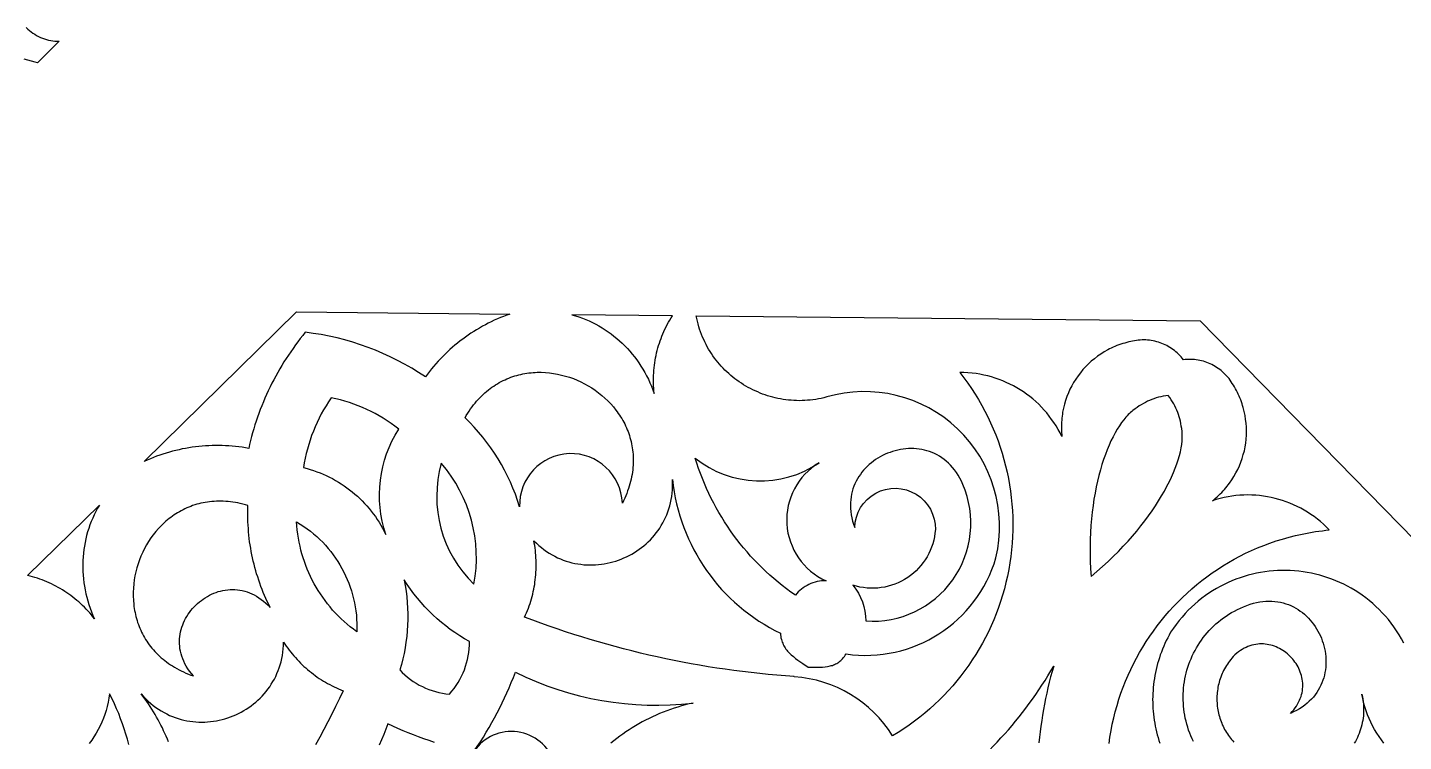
# Model space of a CAD drawing. Extents: x 3927 to 5087, y -513 to 1114.
# Drawn here: x 4440.6 to 4588.1, y 962.5 to 1039 of the extents above; entities that cross this region are included whole.
import ezdxf

# ---------------------------------------------------------------- set-up
doc = ezdxf.new("R2010")
doc.units = 0
doc.layers.add('LAYER_1', color=18, linetype='CONTINUOUS')

msp = doc.modelspace()

# ---------------------------------------------------------------- linework, layer by layer
at = {"layer": 'LAYER_1'}
for points in [[(4440.43, 1038.99), (4440.61, 1038.83), (4440.79, 1038.67), (4440.97, 1038.52), (4441.16, 1038.39), (4441.36, 1038.26), (4441.56, 1038.14), (4441.77, 1038.03), (4441.98, 1037.93), (4442.19, 1037.84), (4442.41, 1037.76), (4442.63, 1037.69), (4442.85, 1037.64), (4443.07, 1037.59), (4443.29, 1037.55), (4443.52, 1037.53), (4443.74, 1037.51), (4443.97, 1037.51), (4441.66, 1035.21), (4441.39, 1035.29), (4441, 1035.4), (4440.61, 1035.5), (4440.22, 1035.58)], [(4588.15, 973.01), (4587.9, 973.46), (4587.64, 973.9), (4587.37, 974.33), (4587.09, 974.74), (4586.79, 975.14), (4586.49, 975.53), (4586.17, 975.9), (4585.84, 976.26), (4585.51, 976.61), (4585.16, 976.94), (4584.81, 977.26), (4584.45, 977.56), (4584.08, 977.85), (4583.7, 978.13), (4583.31, 978.4), (4582.92, 978.65), (4582.52, 978.88), (4582.12, 979.11), (4581.7, 979.31), (4581.29, 979.51), (4580.86, 979.69), (4580.44, 979.86), (4580, 980.01), (4579.57, 980.15), (4579.13, 980.28), (4578.69, 980.39), (4578.24, 980.49), (4577.79, 980.57), (4577.34, 980.64), (4576.89, 980.7), (4576.44, 980.74), (4575.98, 980.77), (4575.53, 980.78), (4575.07, 980.78), (4574.62, 980.77), (4574.16, 980.74), (4573.71, 980.7), (4573.25, 980.64), (4572.8, 980.57), (4572.35, 980.49), (4571.91, 980.39), (4571.46, 980.27), (4571.02, 980.15), (4570.59, 980), (4570.15, 979.85), (4569.72, 979.68), (4569.3, 979.5), (4568.88, 979.3), (4568.46, 979.08), (4568.06, 978.86), (4567.65, 978.62), (4567.26, 978.36), (4566.87, 978.09), (4566.49, 977.81), (4566.11, 977.51), (4565.75, 977.19), (4565.39, 976.87), (4565.04, 976.52), (4564.7, 976.17), (4564.37, 975.8), (4564.05, 975.41), (4563.74, 975.01), (4563.44, 974.6), (4563.15, 974.17), (4562.99, 973.87), (4562.83, 973.57), (4562.68, 973.27), (4562.54, 972.97), (4562.4, 972.66), (4562.27, 972.36), (4562.15, 972.05), (4562.04, 971.74), (4561.94, 971.42), (4561.84, 971.11), (4561.75, 970.8), (4561.66, 970.48), (4561.59, 970.16), (4561.52, 969.85), (4561.46, 969.53), (4561.4, 969.21), (4561.36, 968.89), (4561.32, 968.57), (4561.28, 968.25), (4561.26, 967.93), (4561.24, 967.61), (4561.23, 967.29), (4561.22, 966.97), (4561.23, 966.65), (4561.24, 966.33), (4561.25, 966.01), (4561.28, 965.69), (4561.31, 965.37), (4561.35, 965.05), (4561.39, 964.74), (4561.44, 964.42), (4561.5, 964.11), (4561.56, 963.8), (4561.64, 963.49), (4561.71, 963.18), (4561.8, 962.87), (4561.89, 962.56), (4561.99, 962.26)], [(4565.61, 962.44), (4565.46, 962.75), (4565.33, 963.05), (4565.2, 963.36), (4565.08, 963.67), (4564.98, 963.99), (4564.88, 964.31), (4564.8, 964.63), (4564.72, 964.95), (4564.66, 965.27), (4564.61, 965.59), (4564.56, 965.92), (4564.53, 966.24), (4564.51, 966.57), (4564.49, 966.89), (4564.49, 967.22), (4564.5, 967.55), (4564.51, 967.87), (4564.54, 968.19), (4564.58, 968.52), (4564.62, 968.84), (4564.68, 969.16), (4564.74, 969.48), (4564.82, 969.79), (4564.9, 970.11), (4565, 970.42), (4565.1, 970.73), (4565.21, 971.03), (4565.34, 971.33), (4565.47, 971.63), (4565.61, 971.93), (4565.76, 972.22), (4565.92, 972.5), (4566.09, 972.78), (4566.27, 973.06), (4566.46, 973.33), (4566.65, 973.6), (4566.86, 973.86), (4567.07, 974.11), (4567.29, 974.36), (4567.52, 974.6), (4567.76, 974.83), (4568.01, 975.06), (4568.27, 975.28), (4568.54, 975.5), (4568.81, 975.7), (4569.1, 975.9), (4569.39, 976.09), (4569.69, 976.27), (4570, 976.44), (4570.31, 976.6), (4570.64, 976.76), (4570.97, 976.9), (4571.31, 977.04), (4571.67, 977.16), (4572.02, 977.27), (4572.37, 977.35), (4572.71, 977.42), (4573.04, 977.47), (4573.37, 977.49), (4573.7, 977.51), (4574.01, 977.5), (4574.33, 977.48), (4574.63, 977.44), (4574.93, 977.38), (4575.22, 977.31), (4575.51, 977.23), (4575.78, 977.13), (4576.05, 977.02), (4576.32, 976.89), (4576.57, 976.76), (4576.82, 976.61), (4577.05, 976.44), (4577.28, 976.27), (4577.5, 976.09), (4577.72, 975.89), (4577.92, 975.69), (4578.11, 975.48), (4578.3, 975.26), (4578.47, 975.03), (4578.64, 974.8), (4578.79, 974.55), (4578.94, 974.3), (4579.07, 974.05), (4579.2, 973.79), (4579.31, 973.52), (4579.41, 973.25), (4579.5, 972.98), (4579.58, 972.7), (4579.65, 972.42), (4579.7, 972.14), (4579.75, 971.85), (4579.78, 971.57), (4579.79, 971.28), (4579.8, 970.99), (4579.79, 970.71), (4579.77, 970.42), (4579.74, 970.14), (4579.69, 969.85), (4579.63, 969.57), (4579.56, 969.29), (4579.47, 969.02), (4579.37, 968.75), (4579.25, 968.48), (4579.12, 968.22), (4578.98, 967.96), (4578.81, 967.71), (4578.64, 967.46), (4578.45, 967.22), (4578.24, 966.99), (4578.01, 966.77), (4577.77, 966.55), (4577.52, 966.35), (4577.25, 966.15), (4576.96, 965.96), (4576.65, 965.79), (4576.33, 965.62), (4575.99, 965.47), (4576.17, 965.66), (4576.34, 965.86), (4576.49, 966.06), (4576.63, 966.26), (4576.76, 966.46), (4576.87, 966.66), (4576.97, 966.87), (4577.05, 967.07), (4577.13, 967.28), (4577.19, 967.49), (4577.24, 967.69), (4577.27, 967.9), (4577.3, 968.11), (4577.31, 968.31), (4577.32, 968.52), (4577.31, 968.72), (4577.29, 968.93), (4577.26, 969.13), (4577.23, 969.32), (4577.18, 969.52), (4577.12, 969.71), (4577.05, 969.9), (4576.98, 970.09), (4576.9, 970.27), (4576.81, 970.45), (4576.71, 970.63), (4576.6, 970.8), (4576.48, 970.97), (4576.36, 971.13), (4576.24, 971.29), (4576.1, 971.44), (4575.96, 971.58), (4575.81, 971.72), (4575.66, 971.85), (4575.5, 971.98), (4575.34, 972.1), (4575.17, 972.21), (4575, 972.32), (4574.82, 972.42), (4574.64, 972.51), (4574.46, 972.59), (4574.27, 972.66), (4574.08, 972.73), (4573.89, 972.78), (4573.69, 972.83), (4573.49, 972.86), (4573.29, 972.89), (4573.09, 972.91), (4572.89, 972.91), (4572.68, 972.91), (4572.48, 972.89), (4572.27, 972.86), (4572.06, 972.82), (4571.86, 972.77), (4571.65, 972.71), (4571.44, 972.64), (4571.24, 972.55), (4571.04, 972.45), (4570.83, 972.33), (4570.63, 972.2), (4570.43, 972.06), (4570.24, 971.91), (4570.04, 971.74), (4569.85, 971.55), (4569.71, 971.4), (4569.59, 971.24), (4569.46, 971.08), (4569.34, 970.92), (4569.23, 970.76), (4569.12, 970.59), (4569.02, 970.42), (4568.92, 970.25), (4568.83, 970.08), (4568.75, 969.9), (4568.67, 969.73), (4568.59, 969.55), (4568.52, 969.37), (4568.46, 969.19), (4568.4, 969.01), (4568.35, 968.83), (4568.3, 968.65), (4568.26, 968.46), (4568.22, 968.28), (4568.19, 968.09), (4568.16, 967.9), (4568.14, 967.72), (4568.12, 967.53), (4568.11, 967.35), (4568.11, 967.16), (4568.1, 966.97), (4568.11, 966.79), (4568.12, 966.6), (4568.13, 966.41), (4568.15, 966.23), (4568.18, 966.04), (4568.2, 965.86), (4568.24, 965.68), (4568.28, 965.49), (4568.32, 965.31), (4568.37, 965.13), (4568.43, 964.95), (4568.49, 964.78), (4568.55, 964.6), (4568.62, 964.43), (4568.69, 964.26), (4568.77, 964.09), (4568.85, 963.92), (4568.94, 963.75), (4569.03, 963.59), (4569.13, 963.43), (4569.23, 963.27), (4569.34, 963.11), (4569.45, 962.96), (4569.57, 962.81), (4569.69, 962.66), (4569.81, 962.51), (4569.94, 962.37)], [(4455.7, 962.41), (4455.58, 962.71), (4455.45, 963.02), (4455.32, 963.32), (4455.18, 963.61), (4455.04, 963.91), (4454.89, 964.21), (4454.74, 964.5), (4454.59, 964.79), (4454.43, 965.08), (4454.26, 965.36), (4454.09, 965.65), (4453.91, 965.93), (4453.73, 966.21), (4453.55, 966.49), (4453.36, 966.76), (4453.16, 967.03), (4452.96, 967.3), (4452.76, 967.57), (4453.01, 967.29), (4453.27, 967.02), (4453.53, 966.77), (4453.8, 966.54), (4454.07, 966.31), (4454.35, 966.11), (4454.64, 965.91), (4454.93, 965.73), (4455.22, 965.56), (4455.52, 965.41), (4455.82, 965.26), (4456.12, 965.14), (4456.43, 965.02), (4456.74, 964.92), (4457.05, 964.83), (4457.36, 964.75), (4457.68, 964.68), (4457.99, 964.63), (4458.31, 964.59), (4458.62, 964.56), (4458.94, 964.54), (4459.26, 964.54), (4459.58, 964.54), (4459.89, 964.56), (4460.21, 964.59), (4460.52, 964.63), (4460.83, 964.68), (4461.14, 964.74), (4461.45, 964.81), (4461.75, 964.9), (4462.05, 964.99), (4462.35, 965.09), (4462.64, 965.21), (4462.93, 965.33), (4463.22, 965.47), (4463.5, 965.61), (4463.77, 965.77), (4464.04, 965.93), (4464.3, 966.1), (4464.56, 966.28), (4464.81, 966.48), (4465.06, 966.68), (4465.29, 966.89), (4465.52, 967.1), (4465.74, 967.33), (4465.96, 967.57), (4466.16, 967.81), (4466.36, 968.06), (4466.55, 968.32), (4466.72, 968.59), (4466.89, 968.87), (4467.05, 969.15), (4467.2, 969.44), (4467.33, 969.74), (4467.46, 970.05), (4467.57, 970.36), (4467.68, 970.69), (4467.77, 971.01), (4467.84, 971.35), (4467.91, 971.69), (4467.96, 972.04), (4468, 972.39), (4468.02, 972.75), (4468.04, 973.12), (4468.18, 972.9), (4468.33, 972.68), (4468.48, 972.47), (4468.64, 972.26), (4468.8, 972.05), (4468.97, 971.84), (4469.13, 971.64), (4469.31, 971.45), (4469.48, 971.25), (4469.66, 971.06), (4469.85, 970.87), (4470.03, 970.69), (4470.22, 970.51), (4470.42, 970.34), (4470.62, 970.17), (4470.82, 970), (4471.02, 969.84), (4471.23, 969.68), (4471.44, 969.52), (4471.65, 969.37), (4471.87, 969.22), (4472.09, 969.08), (4472.31, 968.94), (4472.54, 968.81), (4472.76, 968.68), (4473, 968.55), (4473.23, 968.43), (4473.46, 968.31), (4473.7, 968.2), (4473.94, 968.09), (4474.19, 967.99), (4474.43, 967.89), (4474.03, 967.05), (4473.62, 966.22), (4473.21, 965.39), (4472.78, 964.56), (4472.35, 963.74), (4471.91, 962.92), (4471.47, 962.1)], [(4451.46, 962.14), (4451.31, 962.7), (4451.14, 963.25), (4450.96, 963.8), (4450.77, 964.35), (4450.57, 964.9), (4450.36, 965.44), (4450.13, 965.97), (4449.9, 966.51), (4449.65, 967.04), (4449.39, 967.56), (4449.32, 967.11), (4449.23, 966.66), (4449.13, 966.22), (4449.01, 965.78), (4448.87, 965.36), (4448.72, 964.94), (4448.55, 964.53), (4448.36, 964.12), (4448.16, 963.73), (4447.94, 963.35), (4447.71, 962.97), (4447.47, 962.61), (4447.21, 962.25)], [(4586.02, 962.29), (4585.75, 962.63), (4585.49, 962.99), (4585.25, 963.36), (4585.02, 963.73), (4584.8, 964.12), (4584.6, 964.52), (4584.42, 964.92), (4584.25, 965.33), (4584.1, 965.76), (4583.96, 966.19), (4583.84, 966.62), (4583.74, 967.07), (4583.65, 967.52), (4583.71, 967.26), (4583.75, 966.99), (4583.79, 966.73), (4583.81, 966.47), (4583.83, 966.22), (4583.84, 965.96), (4583.84, 965.71), (4583.83, 965.46), (4583.81, 965.21), (4583.78, 964.97), (4583.74, 964.72), (4583.7, 964.48), (4583.65, 964.25), (4583.59, 964.01), (4583.52, 963.78), (4583.44, 963.55), (4583.36, 963.33), (4583.27, 963.11), (4583.17, 962.89), (4583.07, 962.68), (4582.96, 962.47), (4582.84, 962.27)], [(4484.21, 962.36), (4483.64, 962.55), (4483.08, 962.74), (4482.52, 962.95), (4481.96, 963.16), (4481.4, 963.38), (4480.85, 963.61), (4480.3, 963.85), (4479.76, 964.09), (4479.22, 964.35), (4479, 963.77), (4478.78, 963.2), (4478.55, 962.63), (4478.3, 962.06)]]:
    msp.add_lwpolyline(points, dxfattribs=at)
for points in [[(4469.44, 1008.51), (4492.3, 1008.28), (4491.96, 1008.16), (4491.62, 1008.03), (4491.29, 1007.89), (4490.96, 1007.75), (4490.63, 1007.61), (4490.31, 1007.45), (4489.99, 1007.29), (4489.67, 1007.13), (4489.35, 1006.96), (4489.04, 1006.78), (4488.74, 1006.6), (4488.43, 1006.41), (4488.13, 1006.22), (4487.84, 1006.02), (4487.54, 1005.81), (4487.25, 1005.6), (4486.97, 1005.39), (4486.69, 1005.17), (4486.41, 1004.94), (4486.14, 1004.71), (4485.88, 1004.47), (4485.61, 1004.23), (4485.35, 1003.98), (4485.1, 1003.73), (4484.85, 1003.47), (4484.61, 1003.21), (4484.37, 1002.94), (4484.13, 1002.67), (4483.9, 1002.39), (4483.68, 1002.11), (4483.46, 1001.82), (4483.24, 1001.53, 0.121003), (4470.36, 1006.32), (4470.09, 1005.99), (4469.82, 1005.65), (4469.56, 1005.31), (4469.3, 1004.96), (4469.05, 1004.6), (4468.8, 1004.24), (4468.56, 1003.88), (4468.32, 1003.52), (4468.08, 1003.14), (4467.85, 1002.77), (4467.63, 1002.39), (4467.41, 1002.01), (4467.2, 1001.63), (4466.99, 1001.24), (4466.79, 1000.85), (4466.59, 1000.46), (4466.4, 1000.06), (4466.22, 999.66), (4466.04, 999.26), (4465.87, 998.86), (4465.7, 998.45), (4465.54, 998.04), (4465.38, 997.63), (4465.24, 997.22), (4465.1, 996.81), (4464.96, 996.39), (4464.84, 995.98), (4464.71, 995.56), (4464.6, 995.14), (4464.5, 994.72), (4464.4, 994.3), (4464.3, 993.88), (4463.95, 993.94), (4463.59, 993.99), (4463.23, 994.04), (4462.88, 994.08), (4462.52, 994.12), (4462.16, 994.14), (4461.8, 994.16), (4461.44, 994.18), (4461.09, 994.18), (4460.73, 994.18), (4460.37, 994.18), (4460.01, 994.16), (4459.66, 994.14), (4459.3, 994.11), (4458.94, 994.08), (4458.59, 994.04), (4458.24, 993.99), (4457.88, 993.94), (4457.53, 993.88), (4457.18, 993.81), (4456.83, 993.73), (4456.48, 993.65), (4456.13, 993.56), (4455.79, 993.47), (4455.45, 993.37), (4455.1, 993.26), (4454.76, 993.15), (4454.43, 993.03), (4454.09, 992.9), (4453.76, 992.76), (4453.42, 992.62), (4453.09, 992.48)], [(4487.49, 997.16), (4487.63, 997.4), (4487.78, 997.64), (4487.93, 997.88), (4488.09, 998.1), (4488.25, 998.32), (4488.41, 998.53), (4488.57, 998.74), (4488.74, 998.94), (4488.91, 999.13), (4489.08, 999.31), (4489.26, 999.49), (4489.44, 999.66), (4489.62, 999.83), (4489.81, 999.99), (4490, 1000.14), (4490.18, 1000.29), (4490.38, 1000.43), (4490.57, 1000.56), (4490.77, 1000.69), (4490.97, 1000.81), (4491.17, 1000.93), (4491.37, 1001.04), (4491.57, 1001.14), (4491.78, 1001.24), (4491.99, 1001.33), (4492.2, 1001.42), (4492.41, 1001.5), (4492.62, 1001.57), (4492.83, 1001.64), (4493.04, 1001.7), (4493.26, 1001.76), (4493.48, 1001.81), (4493.69, 1001.86), (4493.91, 1001.9), (4494.13, 1001.93), (4494.35, 1001.96), (4494.57, 1001.99), (4494.79, 1002), (4495.01, 1002.02), (4495.23, 1002.03), (4495.45, 1002.03), (4495.67, 1002.03), (4496.11, 1002.01), (4496.54, 1001.97), (4496.98, 1001.91), (4497.42, 1001.84), (4497.85, 1001.74), (4498.27, 1001.63), (4498.69, 1001.5), (4499.11, 1001.35), (4499.52, 1001.18), (4499.92, 1001), (4500.32, 1000.8), (4500.71, 1000.58), (4501.08, 1000.35), (4501.45, 1000.1), (4501.81, 999.84), (4502.15, 999.56), (4502.48, 999.27), (4502.8, 998.97), (4503.11, 998.65), (4503.4, 998.32), (4503.67, 997.98), (4503.81, 997.8), (4503.93, 997.62), (4504.06, 997.44), (4504.18, 997.25), (4504.29, 997.07), (4504.4, 996.88), (4504.51, 996.68), (4504.61, 996.49), (4504.71, 996.29), (4504.8, 996.08), (4504.88, 995.88), (4504.97, 995.67), (4505.04, 995.46), (4505.11, 995.25), (4505.18, 995.04), (4505.24, 994.82), (4505.3, 994.6), (4505.35, 994.38), (4505.39, 994.16), (4505.43, 993.93), (4505.46, 993.71), (4505.49, 993.48), (4505.51, 993.25), (4505.52, 993.01), (4505.53, 992.78), (4505.53, 992.54), (4505.52, 992.3), (4505.51, 992.06), (4505.49, 991.82), (4505.47, 991.57), (4505.44, 991.33), (4505.4, 991.08), (4505.35, 990.83), (4505.3, 990.58), (4505.24, 990.33), (4505.17, 990.08), (4505.1, 989.82), (4505.02, 989.57), (4504.93, 989.31), (4504.83, 989.05), (4504.73, 988.79), (4504.61, 988.53), (4504.49, 988.27), (4504.36, 988.01, 1), (4493.35, 987.61, 0.128453)], [(4473.15, 999.29), (4472.86, 998.87), (4472.59, 998.45), (4472.33, 998.01), (4472.08, 997.57), (4471.85, 997.12), (4471.63, 996.66), (4471.42, 996.2), (4471.23, 995.73), (4471.04, 995.25), (4470.88, 994.77), (4470.73, 994.29), (4470.59, 993.8), (4470.46, 993.31), (4470.36, 992.81), (4470.26, 992.31), (4470.19, 991.81), (4470.55, 991.72), (4470.9, 991.62), (4471.26, 991.5), (4471.6, 991.38), (4471.95, 991.25), (4472.29, 991.11), (4472.62, 990.96), (4472.95, 990.8), (4473.28, 990.63), (4473.6, 990.45), (4473.91, 990.27), (4474.22, 990.07), (4474.52, 989.87), (4474.82, 989.66), (4475.11, 989.44), (4475.4, 989.22), (4475.68, 988.98), (4475.95, 988.74), (4476.22, 988.49), (4476.47, 988.24), (4476.73, 987.98), (4476.97, 987.71), (4477.21, 987.43), (4477.44, 987.15), (4477.66, 986.85), (4477.88, 986.56), (4478.09, 986.25), (4478.29, 985.95), (4478.48, 985.63), (4478.66, 985.31), (4478.83, 984.98), (4479, 984.65, -0.224974), (4480.38, 995.95, 0.118726)], [(4537.92, 985.17, -0.487168), (4529.09, 979.21, -0.166667), (4530.47, 975.38, 0.562024), (4540.86, 990.02), (4540.71, 990.36), (4540.54, 990.69), (4540.36, 990.99), (4540.17, 991.29), (4539.97, 991.56), (4539.77, 991.82), (4539.55, 992.06), (4539.33, 992.28), (4539.09, 992.49), (4538.85, 992.69), (4538.61, 992.86), (4538.36, 993.03), (4538.1, 993.17), (4537.83, 993.31), (4537.57, 993.42), (4537.29, 993.53), (4537.02, 993.61), (4536.74, 993.69), (4536.46, 993.75), (4536.18, 993.79), (4535.89, 993.83), (4535.6, 993.85), (4535.32, 993.85), (4535.03, 993.85), (4534.74, 993.83), (4534.46, 993.79), (4534.17, 993.75), (4533.89, 993.69), (4533.61, 993.63), (4533.33, 993.55), (4533.06, 993.45), (4532.79, 993.35), (4532.53, 993.24), (4532.27, 993.11), (4532.01, 992.98), (4531.76, 992.83), (4531.52, 992.68), (4531.29, 992.51), (4531.06, 992.34), (4530.84, 992.15), (4530.63, 991.96), (4530.42, 991.75), (4530.23, 991.54), (4530.05, 991.32), (4529.88, 991.09), (4529.72, 990.85), (4529.57, 990.61), (4529.43, 990.35), (4529.3, 990.09), (4529.19, 989.82), (4529.09, 989.55), (4529.01, 989.26), (4528.94, 988.97), (4528.89, 988.67), (4528.85, 988.37), (4528.82, 988.06), (4528.82, 987.75), (4528.83, 987.42), (4528.86, 987.1), (4528.9, 986.76), (4528.97, 986.43), (4529.05, 986.08), (4529.16, 985.74), (4529.28, 985.38, -1)], [(4488.45, 979.31, 0.228229), (4484.95, 992.28, 0.276488)], [(4526.2, 979.69), (4525.96, 979.69), (4525.72, 979.67), (4525.49, 979.64), (4525.26, 979.59), (4525.03, 979.54), (4524.8, 979.47), (4524.58, 979.38), (4524.37, 979.29), (4524.16, 979.18), (4523.95, 979.06), (4523.76, 978.94), (4523.57, 978.8), (4523.39, 978.65), (4523.22, 978.49), (4523.06, 978.32), (4522.91, 978.14), (4522.43, 978.48), (4521.96, 978.82), (4521.5, 979.18), (4521.05, 979.54), (4520.6, 979.92), (4520.16, 980.3), (4519.74, 980.69), (4519.32, 981.09), (4518.91, 981.5), (4518.51, 981.92), (4518.11, 982.34), (4517.73, 982.77), (4517.36, 983.22), (4516.99, 983.66), (4516.64, 984.12), (4516.29, 984.58), (4515.96, 985.05), (4515.63, 985.53), (4515.32, 986.01), (4515.01, 986.5), (4514.72, 987), (4514.43, 987.5), (4514.16, 988.01), (4513.89, 988.52), (4513.64, 989.05), (4513.4, 989.57), (4513.16, 990.1), (4512.94, 990.64), (4512.73, 991.19), (4512.53, 991.73), (4512.35, 992.29), (4512.17, 992.84, 0.329739), (4525.46, 992.33, 0.606751)], [(4485.82, 967.54, 0.186674), (4487.97, 973.17, -0.126855), (4480.96, 979.78), (4481.07, 979.18), (4481.17, 978.58), (4481.24, 977.97), (4481.3, 977.36), (4481.34, 976.75), (4481.36, 976.15), (4481.36, 975.54), (4481.34, 974.93), (4481.3, 974.32), (4481.24, 973.71), (4481.16, 973.11), (4481.07, 972.5), (4480.95, 971.9), (4480.82, 971.31), (4480.67, 970.72), (4480.49, 970.13), (4480.76, 969.85), (4481.04, 969.59), (4481.33, 969.35), (4481.63, 969.12), (4481.94, 968.9), (4482.25, 968.7), (4482.58, 968.51), (4482.92, 968.34), (4483.26, 968.18), (4483.61, 968.04), (4483.96, 967.91), (4484.33, 967.8), (4484.69, 967.71), (4485.07, 967.64), (4485.44, 967.58)]]:
    msp.add_lwpolyline(points, format="xyb", close=True, dxfattribs=at)
for points in [[(4556.55, 962.24), (4556.64, 962.93), (4556.76, 963.62), (4556.89, 964.3), (4557.05, 964.98), (4557.21, 965.65), (4557.4, 966.32), (4557.6, 966.98), (4557.82, 967.63), (4558.06, 968.28), (4558.31, 968.92), (4558.58, 969.55), (4558.87, 970.17), (4559.17, 970.79), (4559.49, 971.39), (4559.82, 971.99), (4560.17, 972.58), (4560.53, 973.16), (4560.9, 973.73), (4561.3, 974.29), (4561.7, 974.84), (4562.12, 975.38), (4562.55, 975.91), (4563, 976.42), (4563.46, 976.93), (4563.94, 977.42), (4564.42, 977.9), (4564.92, 978.37), (4565.43, 978.83), (4565.96, 979.27), (4566.49, 979.7), (4567.04, 980.12), (4567.6, 980.52), (4568.17, 980.91), (4568.76, 981.29), (4569.35, 981.65), (4569.95, 981.99), (4570.57, 982.32), (4571.19, 982.63), (4571.83, 982.93), (4572.47, 983.21), (4573.13, 983.47), (4573.79, 983.72), (4574.47, 983.95), (4575.15, 984.16), (4575.84, 984.36), (4576.54, 984.54), (4577.25, 984.69), (4577.61, 984.77), (4577.97, 984.83), (4578.33, 984.89), (4578.69, 984.95), (4579.05, 985.01), (4579.42, 985.05), (4579.79, 985.1), (4580.16, 985.13), (4579.85, 985.44), (4579.54, 985.74), (4579.21, 986.03), (4578.88, 986.3), (4578.54, 986.56), (4578.19, 986.8), (4577.83, 987.04), (4577.46, 987.25), (4577.09, 987.46), (4576.72, 987.65), (4576.33, 987.83), (4575.94, 988), (4575.55, 988.15), (4575.15, 988.28), (4574.75, 988.41), (4574.34, 988.52), (4573.93, 988.61), (4573.52, 988.69), (4573.11, 988.76), (4572.69, 988.81), (4572.27, 988.85), (4571.84, 988.87), (4571.42, 988.88), (4571, 988.87), (4570.57, 988.85), (4570.15, 988.81), (4569.72, 988.76), (4569.3, 988.69), (4568.88, 988.61), (4568.46, 988.51), (4568.04, 988.4), (4567.62, 988.27), (4567.8, 988.41), (4567.97, 988.55), (4568.14, 988.7), (4568.3, 988.85), (4568.46, 989), (4568.62, 989.16), (4568.77, 989.32), (4568.92, 989.48), (4569.06, 989.64), (4569.2, 989.81), (4569.33, 989.98), (4569.46, 990.16), (4569.71, 990.51), (4569.94, 990.87), (4570.15, 991.24), (4570.35, 991.62), (4570.52, 992.01), (4570.68, 992.4), (4570.82, 992.8), (4570.94, 993.21), (4571.05, 993.62), (4571.13, 994.03), (4571.2, 994.45), (4571.24, 994.87), (4571.27, 995.29), (4571.28, 995.72), (4571.27, 996.14), (4571.24, 996.57), (4571.19, 996.99), (4571.13, 997.41), (4571.04, 997.83), (4570.93, 998.25), (4570.87, 998.46), (4570.8, 998.66), (4570.73, 998.87), (4570.66, 999.07), (4570.58, 999.28), (4570.49, 999.48), (4570.4, 999.68), (4570.3, 999.88), (4570.2, 1000.08), (4570.09, 1000.27), (4569.98, 1000.47), (4569.87, 1000.66), (4569.76, 1000.84), (4569.65, 1001.02), (4569.53, 1001.19), (4569.41, 1001.35), (4569.28, 1001.51), (4569.15, 1001.66), (4569.01, 1001.81), (4568.86, 1001.95), (4568.72, 1002.08), (4568.56, 1002.21), (4568.41, 1002.33), (4568.25, 1002.45), (4568.08, 1002.56), (4567.92, 1002.66), (4567.75, 1002.76), (4567.57, 1002.85), (4567.39, 1002.93), (4567.21, 1003.01), (4567.03, 1003.08), (4566.85, 1003.15), (4566.66, 1003.21), (4566.47, 1003.26), (4566.28, 1003.3), (4566.09, 1003.34), (4565.89, 1003.37), (4565.7, 1003.39), (4565.5, 1003.41), (4565.3, 1003.42), (4565.11, 1003.42), (4564.91, 1003.41), (4564.71, 1003.4), (4564.51, 1003.38), (4564.39, 1003.54), (4564.26, 1003.69), (4564.13, 1003.83), (4563.99, 1003.97), (4563.85, 1004.11), (4563.7, 1004.23), (4563.55, 1004.36), (4563.39, 1004.48), (4563.23, 1004.59), (4563.07, 1004.69), (4562.9, 1004.79), (4562.73, 1004.89), (4562.56, 1004.97), (4562.38, 1005.05), (4562.2, 1005.13), (4562.02, 1005.2), (4561.83, 1005.26), (4561.65, 1005.31), (4561.46, 1005.36), (4561.26, 1005.4), (4561.07, 1005.44), (4560.88, 1005.47), (4560.68, 1005.49), (4560.48, 1005.5), (4560.28, 1005.5), (4560.08, 1005.5), (4559.88, 1005.49), (4559.68, 1005.48), (4559.48, 1005.45), (4559.28, 1005.42), (4559.07, 1005.38), (4558.87, 1005.33), (4558.65, 1005.28), (4558.44, 1005.23), (4558.22, 1005.17), (4558.01, 1005.11), (4557.8, 1005.04), (4557.59, 1004.96), (4557.38, 1004.89), (4557.18, 1004.8), (4556.98, 1004.72), (4556.78, 1004.63), (4556.59, 1004.53), (4556.4, 1004.43), (4556.02, 1004.22), (4555.66, 1003.99), (4555.3, 1003.75), (4554.97, 1003.49), (4554.64, 1003.22), (4554.33, 1002.93), (4554.03, 1002.63), (4553.74, 1002.32), (4553.47, 1001.99), (4553.22, 1001.66), (4552.98, 1001.31), (4552.75, 1000.95), (4552.54, 1000.58), (4552.35, 1000.21), (4552.18, 999.82), (4552.02, 999.42), (4551.88, 999.02), (4551.76, 998.61), (4551.66, 998.19), (4551.57, 997.77), (4551.54, 997.56), (4551.51, 997.34), (4551.49, 997.13), (4551.47, 996.91), (4551.45, 996.69), (4551.44, 996.47), (4551.44, 996.25), (4551.44, 996.03), (4551.44, 995.81), (4551.45, 995.59), (4551.47, 995.36), (4551.49, 995.14), (4551.3, 995.53), (4551.09, 995.91), (4550.87, 996.28), (4550.63, 996.64), (4550.39, 996.99), (4550.13, 997.34), (4549.87, 997.67), (4549.59, 997.99), (4549.3, 998.3), (4549, 998.6), (4548.69, 998.89), (4548.37, 999.17), (4548.05, 999.43), (4547.71, 999.69), (4547.37, 999.93), (4547.01, 1000.16), (4546.65, 1000.38), (4546.29, 1000.58), (4545.91, 1000.77), (4545.53, 1000.95), (4545.14, 1001.12), (4544.75, 1001.27), (4544.35, 1001.41), (4543.94, 1001.54), (4543.53, 1001.65), (4543.12, 1001.74), (4542.7, 1001.83), (4542.28, 1001.89), (4541.85, 1001.95), (4541.42, 1001.99), (4540.98, 1002.01), (4540.55, 1002.01, -0.453995), (4533.34, 963.05, 0.240725), (4522.8, 969.4), (4522.79, 969.41, -0.074077), (4493.88, 975.78), (4493.99, 976.02), (4494.09, 976.26), (4494.19, 976.51), (4494.29, 976.76), (4494.38, 977), (4494.46, 977.25), (4494.54, 977.5), (4494.61, 977.75), (4494.68, 978.01), (4494.75, 978.26), (4494.81, 978.52), (4494.86, 978.77), (4494.91, 979.03), (4494.96, 979.29), (4494.99, 979.55), (4495.03, 979.8), (4495.06, 980.06), (4495.08, 980.32), (4495.1, 980.59), (4495.11, 980.85), (4495.12, 981.11), (4495.13, 981.37), (4495.12, 981.63), (4495.12, 981.89), (4495.1, 982.15), (4495.09, 982.42), (4495.06, 982.68), (4495.04, 982.94), (4495, 983.2), (4494.97, 983.46), (4494.92, 983.72), (4494.87, 983.98), (4495.14, 983.72), (4495.4, 983.48), (4495.68, 983.25), (4495.96, 983.04), (4496.24, 982.83), (4496.53, 982.65), (4496.82, 982.47), (4497.11, 982.31), (4497.41, 982.16), (4497.72, 982.03), (4498.02, 981.91), (4498.33, 981.8), (4498.64, 981.7), (4498.95, 981.62), (4499.27, 981.55), (4499.58, 981.49), (4499.9, 981.45), (4500.22, 981.41), (4500.53, 981.39), (4500.85, 981.38), (4501.17, 981.38), (4501.48, 981.39), (4501.8, 981.42), (4502.11, 981.45), (4502.42, 981.5), (4502.73, 981.56), (4503.04, 981.63), (4503.35, 981.71), (4503.65, 981.8), (4503.95, 981.9), (4504.24, 982.01), (4504.53, 982.13), (4504.82, 982.26), (4505.1, 982.4), (4505.38, 982.55), (4505.65, 982.71), (4505.91, 982.88), (4506.17, 983.06), (4506.43, 983.24), (4506.67, 983.44), (4506.91, 983.65), (4507.14, 983.86), (4507.37, 984.09), (4507.59, 984.32), (4507.79, 984.56), (4507.99, 984.81), (4508.19, 985.06), (4508.37, 985.33), (4508.54, 985.6), (4508.7, 985.88), (4508.85, 986.17), (4508.99, 986.47), (4509.12, 986.77), (4509.24, 987.08), (4509.35, 987.4), (4509.44, 987.72), (4509.53, 988.05), (4509.6, 988.39), (4509.65, 988.73), (4509.7, 989.08), (4509.73, 989.44), (4509.75, 989.8), (4509.75, 990.17), (4509.74, 990.55, 0.260478), (4521.31, 974.06), (4521.32, 973.88), (4521.34, 973.72), (4521.37, 973.56), (4521.41, 973.4), (4521.45, 973.26), (4521.5, 973.12), (4521.55, 972.98), (4521.61, 972.85), (4521.67, 972.72), (4521.74, 972.6), (4521.82, 972.48), (4521.9, 972.37), (4521.98, 972.26), (4522.07, 972.15), (4522.26, 971.95), (4522.47, 971.75), (4522.7, 971.56), (4522.93, 971.37), (4523.18, 971.19), (4523.71, 970.81), (4524.27, 970.41), (4524.92, 970.42), (4525.23, 970.42), (4525.53, 970.43), (4525.82, 970.44), (4526.1, 970.47), (4526.37, 970.5), (4526.63, 970.55), (4526.75, 970.59), (4526.88, 970.62), (4527, 970.66), (4527.12, 970.71), (4527.23, 970.77), (4527.35, 970.83), (4527.46, 970.89), (4527.56, 970.97), (4527.67, 971.05), (4527.78, 971.13), (4527.88, 971.23), (4527.98, 971.33), (4528.07, 971.45), (4528.17, 971.57), (4528.26, 971.7), (4528.35, 971.84, 0.373134), (4544.42, 982.15, 0.574165), (4526.27, 999.39), (4525.98, 999.31), (4525.68, 999.24), (4525.39, 999.18), (4525.1, 999.13), (4524.8, 999.09), (4524.51, 999.05), (4524.21, 999.03), (4523.92, 999.01), (4523.63, 999), (4523.33, 998.99), (4523.04, 999), (4522.75, 999.01), (4522.46, 999.03), (4522.17, 999.05), (4521.89, 999.09), (4521.6, 999.13), (4521.32, 999.17), (4521.04, 999.23), (4520.76, 999.29), (4520.48, 999.36), (4520.21, 999.44), (4519.93, 999.52), (4519.66, 999.61), (4519.39, 999.7), (4519.13, 999.81), (4518.87, 999.92), (4518.61, 1000.03), (4518.35, 1000.15), (4518.1, 1000.28), (4517.85, 1000.42), (4517.6, 1000.56), (4517.36, 1000.7), (4517.12, 1000.85), (4516.88, 1001.01), (4516.65, 1001.18), (4516.43, 1001.34), (4516.2, 1001.52), (4515.99, 1001.7), (4515.77, 1001.89), (4515.56, 1002.08), (4515.36, 1002.27), (4515.16, 1002.48), (4514.96, 1002.68), (4514.78, 1002.9), (4514.59, 1003.11), (4514.41, 1003.34), (4514.24, 1003.56), (4514.07, 1003.79), (4513.91, 1004.03), (4513.76, 1004.27), (4513.61, 1004.52), (4513.47, 1004.77), (4513.33, 1005.02), (4513.2, 1005.28), (4513.08, 1005.54), (4512.96, 1005.81), (4512.85, 1006.08), (4512.75, 1006.36), (4512.65, 1006.64), (4512.57, 1006.92), (4512.48, 1007.21), (4512.41, 1007.5), (4512.35, 1007.79), (4512.29, 1008.09), (4566.33, 1007.54), (4604.11, 968.94)], [(4497.05, 960.23, 0.61665), (4488.47, 961.44, 0.063158), (4492.89, 969.89, 0.145764), (4511.94, 966.58), (4511.52, 966.49), (4511.11, 966.38), (4510.71, 966.27), (4510.31, 966.15), (4509.91, 966.02), (4509.51, 965.89), (4509.12, 965.75), (4508.73, 965.6), (4508.35, 965.44), (4507.97, 965.27), (4507.6, 965.1), (4507.22, 964.93), (4506.86, 964.74), (4506.5, 964.55), (4506.14, 964.35), (4505.78, 964.14), (4505.43, 963.93), (4505.09, 963.72), (4504.75, 963.49), (4504.42, 963.26), (4504.09, 963.02), (4503.76, 962.78), (4503.44, 962.53), (4503.12, 962.28)], [(4537.75, 956.55, 0.11065), (4550.61, 970.54), (4550.44, 969.97), (4550.28, 969.39), (4550.13, 968.81), (4549.99, 968.22), (4549.86, 967.64), (4549.73, 967.06), (4549.62, 966.47), (4549.51, 965.88), (4549.41, 965.29), (4549.32, 964.7), (4549.23, 964.11), (4549.16, 963.51), (4549.09, 962.92), (4549.03, 962.33)]]:
    msp.add_lwpolyline(points, format="xyb", dxfattribs=at)
for points in [[(4498.96, 1008.2), (4499.34, 1008.09), (4499.71, 1007.97), (4500.08, 1007.84), (4500.45, 1007.69), (4500.81, 1007.54), (4501.16, 1007.37), (4501.51, 1007.2), (4501.85, 1007.01), (4502.18, 1006.81), (4502.51, 1006.6), (4502.84, 1006.38), (4503.15, 1006.15), (4503.46, 1005.92), (4503.77, 1005.67), (4504.06, 1005.41), (4504.35, 1005.14), (4504.63, 1004.87), (4504.9, 1004.58), (4505.17, 1004.29), (4505.42, 1003.99), (4505.67, 1003.68), (4505.91, 1003.36), (4506.14, 1003.04), (4506.36, 1002.7), (4506.57, 1002.36), (4506.77, 1002.01), (4506.96, 1001.65), (4507.15, 1001.29), (4507.32, 1000.92), (4507.48, 1000.54), (4507.63, 1000.16), (4507.77, 999.77), (4507.74, 1000.04), (4507.72, 1000.32), (4507.71, 1000.59), (4507.7, 1000.87), (4507.69, 1001.14), (4507.7, 1001.42), (4507.7, 1001.69), (4507.72, 1001.96), (4507.74, 1002.24), (4507.76, 1002.51), (4507.8, 1002.78), (4507.83, 1003.05), (4507.88, 1003.32), (4507.92, 1003.58), (4507.98, 1003.85), (4508.04, 1004.11), (4508.1, 1004.38), (4508.17, 1004.64), (4508.25, 1004.9), (4508.33, 1005.16), (4508.42, 1005.42), (4508.51, 1005.67), (4508.61, 1005.92), (4508.71, 1006.17), (4508.82, 1006.42), (4508.93, 1006.67), (4509.05, 1006.91), (4509.18, 1007.15), (4509.31, 1007.39), (4509.44, 1007.63), (4509.58, 1007.86), (4509.73, 1008.09)], [(4554.62, 980.15), (4555.25, 980.68), (4555.85, 981.21), (4556.44, 981.75), (4557, 982.29), (4557.55, 982.83), (4558.07, 983.38), (4558.58, 983.92), (4559.06, 984.47), (4559.52, 985.02), (4559.96, 985.56), (4560.39, 986.11), (4560.79, 986.65), (4561.17, 987.19), (4561.53, 987.73), (4561.86, 988.25), (4562.18, 988.78), (4562.48, 989.3), (4562.75, 989.81), (4563.01, 990.31), (4563.24, 990.8), (4563.45, 991.28), (4563.64, 991.75), (4563.81, 992.21), (4563.96, 992.66), (4564.09, 993.1), (4564.19, 993.52), (4564.28, 993.92), (4564.34, 994.31), (4564.38, 994.69), (4564.39, 994.87), (4564.4, 995.04), (4564.4, 995.22), (4564.39, 995.38), (4564.38, 995.55), (4564.37, 995.7), (4564.33, 995.99), (4564.29, 996.26), (4564.25, 996.53), (4564.19, 996.78), (4564.14, 997.03), (4564.07, 997.27), (4564, 997.51), (4563.91, 997.74), (4563.82, 997.97), (4563.72, 998.19), (4563.61, 998.42), (4563.49, 998.64), (4563.36, 998.86), (4563.22, 999.09), (4563.07, 999.32), (4562.9, 999.55), (4562.62, 999.51), (4562.35, 999.46), (4562.08, 999.41), (4561.83, 999.35), (4561.59, 999.28), (4561.35, 999.2), (4561.12, 999.11), (4560.89, 999.02), (4560.66, 998.92), (4560.44, 998.81), (4560.22, 998.69), (4560, 998.56), (4559.78, 998.42), (4559.56, 998.27), (4559.33, 998.11), (4559.1, 997.94), (4558.98, 997.84), (4558.86, 997.73), (4558.73, 997.62), (4558.61, 997.5), (4558.49, 997.37), (4558.36, 997.24), (4558.12, 996.95), (4557.88, 996.64), (4557.65, 996.3), (4557.42, 995.93), (4557.19, 995.54), (4556.97, 995.12), (4556.75, 994.68), (4556.55, 994.22), (4556.34, 993.73), (4556.15, 993.22), (4555.96, 992.69), (4555.78, 992.14), (4555.62, 991.57), (4555.46, 990.98), (4555.31, 990.37), (4555.17, 989.74), (4555.05, 989.09), (4554.93, 988.43), (4554.83, 987.75), (4554.74, 987.05), (4554.67, 986.34), (4554.6, 985.61), (4554.56, 984.87), (4554.53, 984.12), (4554.51, 983.35), (4554.51, 982.57), (4554.53, 981.77), (4554.57, 980.97)], [(4448.29, 987.79), (4448.09, 987.45), (4447.9, 987.1), (4447.73, 986.75), (4447.57, 986.39), (4447.41, 986.03), (4447.27, 985.67), (4447.15, 985.3), (4447.03, 984.93), (4446.92, 984.55), (4446.83, 984.17), (4446.75, 983.79), (4446.68, 983.41), (4446.62, 983.02), (4446.57, 982.63), (4446.54, 982.24), (4446.51, 981.85), (4446.5, 981.46), (4446.5, 981.06), (4446.52, 980.67), (4446.54, 980.27), (4446.58, 979.88), (4446.62, 979.48), (4446.68, 979.09), (4446.76, 978.7), (4446.84, 978.3), (4446.94, 977.91), (4447.05, 977.52), (4447.17, 977.13), (4447.3, 976.75), (4447.44, 976.36), (4447.6, 975.98), (4447.77, 975.61), (4447.6, 975.82), (4447.43, 976.04), (4447.25, 976.24), (4447.06, 976.45), (4446.87, 976.65), (4446.68, 976.84), (4446.49, 977.04), (4446.29, 977.22), (4446.08, 977.41), (4445.88, 977.58), (4445.67, 977.76), (4445.45, 977.93), (4445.24, 978.09), (4445.02, 978.25), (4444.79, 978.4), (4444.57, 978.55), (4444.34, 978.7), (4444.1, 978.84), (4443.87, 978.97), (4443.63, 979.1), (4443.39, 979.23), (4443.15, 979.35), (4442.9, 979.46), (4442.65, 979.57), (4442.4, 979.68), (4442.15, 979.78), (4441.89, 979.87), (4441.64, 979.96), (4441.38, 980.04), (4441.12, 980.11), (4440.86, 980.19), (4440.59, 980.25)], [(4464.22, 987.76), (4463.95, 987.84), (4463.67, 987.91), (4463.4, 987.97), (4463.13, 988.03), (4462.87, 988.08), (4462.61, 988.12), (4462.34, 988.15), (4462.09, 988.18), (4461.83, 988.2), (4461.57, 988.21), (4461.32, 988.22), (4461.07, 988.22), (4460.83, 988.21), (4460.58, 988.2), (4460.34, 988.18), (4460.1, 988.16), (4459.87, 988.12), (4459.64, 988.09), (4459.4, 988.04), (4459.18, 987.99), (4458.95, 987.94), (4458.73, 987.88), (4458.51, 987.81), (4458.29, 987.74), (4458.08, 987.66), (4457.87, 987.58), (4457.66, 987.49), (4457.46, 987.4), (4457.26, 987.3), (4457.06, 987.19), (4456.87, 987.09), (4456.67, 986.97), (4456.49, 986.86), (4456.3, 986.74), (4456.12, 986.61), (4455.94, 986.48), (4455.77, 986.35), (4455.59, 986.21), (4455.43, 986.07), (4455.26, 985.92), (4455.1, 985.77), (4454.94, 985.62), (4454.64, 985.3), (4454.35, 984.97), (4454.07, 984.62), (4453.81, 984.27), (4453.57, 983.9), (4453.34, 983.52), (4453.13, 983.13), (4452.93, 982.74), (4452.75, 982.33), (4452.58, 981.92), (4452.44, 981.5), (4452.31, 981.08), (4452.2, 980.65), (4452.1, 980.22), (4452.03, 979.78), (4451.97, 979.35), (4451.93, 978.91), (4451.91, 978.47), (4451.91, 978.03), (4451.93, 977.59), (4451.97, 977.15), (4452, 976.93), (4452.03, 976.71), (4452.06, 976.49), (4452.11, 976.28), (4452.15, 976.06), (4452.21, 975.85), (4452.26, 975.63), (4452.33, 975.42), (4452.39, 975.21), (4452.47, 975), (4452.55, 974.8), (4452.63, 974.59), (4452.72, 974.39), (4452.82, 974.18), (4452.92, 973.98), (4453.02, 973.79), (4453.13, 973.59), (4453.25, 973.4), (4453.37, 973.21), (4453.5, 973.02), (4453.64, 972.83), (4453.78, 972.65), (4453.92, 972.47), (4454.08, 972.29), (4454.23, 972.11), (4454.4, 971.94), (4454.57, 971.77), (4454.74, 971.61), (4454.92, 971.44), (4455.11, 971.28), (4455.3, 971.13), (4455.5, 970.98), (4455.71, 970.83), (4455.92, 970.69), (4456.14, 970.55), (4456.36, 970.41), (4456.59, 970.28), (4456.83, 970.15), (4457.07, 970.03), (4457.32, 969.91), (4457.57, 969.79), (4457.84, 969.68), (4458.1, 969.58), (4458.38, 969.48), (4458.16, 969.73), (4457.96, 970), (4457.77, 970.26), (4457.61, 970.52), (4457.46, 970.79), (4457.33, 971.05), (4457.22, 971.32), (4457.13, 971.59), (4457.05, 971.86), (4456.98, 972.13), (4456.93, 972.39), (4456.9, 972.66), (4456.88, 972.92), (4456.88, 973.19), (4456.89, 973.45), (4456.91, 973.7), (4456.95, 973.96), (4457, 974.21), (4457.06, 974.46), (4457.13, 974.71), (4457.22, 974.95), (4457.31, 975.19), (4457.42, 975.42), (4457.54, 975.65), (4457.67, 975.87), (4457.81, 976.09), (4457.95, 976.3), (4458.11, 976.51), (4458.28, 976.7), (4458.45, 976.89), (4458.63, 977.08), (4458.82, 977.25), (4459.02, 977.42), (4459.22, 977.58), (4459.43, 977.73), (4459.64, 977.87), (4459.87, 978.01), (4460.09, 978.13), (4460.32, 978.24), (4460.56, 978.34), (4460.8, 978.44), (4461.04, 978.52), (4461.29, 978.58), (4461.54, 978.64), (4461.79, 978.69), (4462.05, 978.72), (4462.31, 978.74), (4462.57, 978.75), (4462.82, 978.74), (4463.09, 978.72), (4463.35, 978.69), (4463.61, 978.64), (4463.87, 978.58), (4464.13, 978.5), (4464.39, 978.4), (4464.64, 978.29), (4464.9, 978.17), (4465.15, 978.03), (4465.4, 977.87), (4465.65, 977.69), (4465.89, 977.5), (4466.13, 977.29), (4466.37, 977.06), (4466.6, 976.81), (4466.44, 977.13), (4466.29, 977.45), (4466.14, 977.77), (4466, 978.1), (4465.86, 978.43), (4465.73, 978.75), (4465.6, 979.08), (4465.48, 979.42), (4465.37, 979.75), (4465.26, 980.09), (4465.15, 980.42), (4465.05, 980.76), (4464.96, 981.1), (4464.87, 981.45), (4464.79, 981.79), (4464.71, 982.13), (4464.64, 982.48), (4464.57, 982.83), (4464.51, 983.17), (4464.45, 983.52), (4464.4, 983.87), (4464.36, 984.22), (4464.32, 984.57), (4464.28, 984.93), (4464.26, 985.28), (4464.23, 985.63), (4464.22, 985.99), (4464.21, 986.34), (4464.2, 986.69), (4464.2, 987.05), (4464.21, 987.41)], [(4475.89, 974.22), (4475.54, 974.48), (4475.19, 974.75), (4474.85, 975.03), (4474.52, 975.32), (4474.2, 975.62), (4473.89, 975.92), (4473.59, 976.23), (4473.3, 976.55), (4473.02, 976.88), (4472.74, 977.22), (4472.48, 977.56), (4472.23, 977.91), (4471.99, 978.27), (4471.75, 978.63), (4471.53, 979), (4471.32, 979.37), (4471.12, 979.76), (4470.93, 980.14), (4470.75, 980.53), (4470.58, 980.93), (4470.42, 981.33), (4470.27, 981.74), (4470.13, 982.15), (4470.01, 982.56), (4469.9, 982.98), (4469.8, 983.4), (4469.71, 983.83), (4469.63, 984.26), (4469.56, 984.69), (4469.51, 985.13), (4469.47, 985.56), (4469.44, 986), (4469.82, 985.77), (4470.2, 985.52), (4470.56, 985.26), (4470.92, 984.99), (4471.26, 984.71), (4471.59, 984.42), (4471.92, 984.12), (4472.23, 983.81), (4472.53, 983.49), (4472.82, 983.16), (4473.09, 982.82), (4473.36, 982.47), (4473.61, 982.12), (4473.85, 981.75), (4474.08, 981.38), (4474.29, 981), (4474.5, 980.62), (4474.69, 980.22), (4474.86, 979.83), (4475.03, 979.42), (4475.18, 979.01), (4475.31, 978.59), (4475.44, 978.17), (4475.55, 977.75), (4475.64, 977.32), (4475.72, 976.89), (4475.79, 976.45), (4475.84, 976.01), (4475.87, 975.56), (4475.9, 975.12), (4475.9, 974.67)]]:
    msp.add_lwpolyline(points, close=True, dxfattribs=at)

doc.saveas('drawing.dxf')
